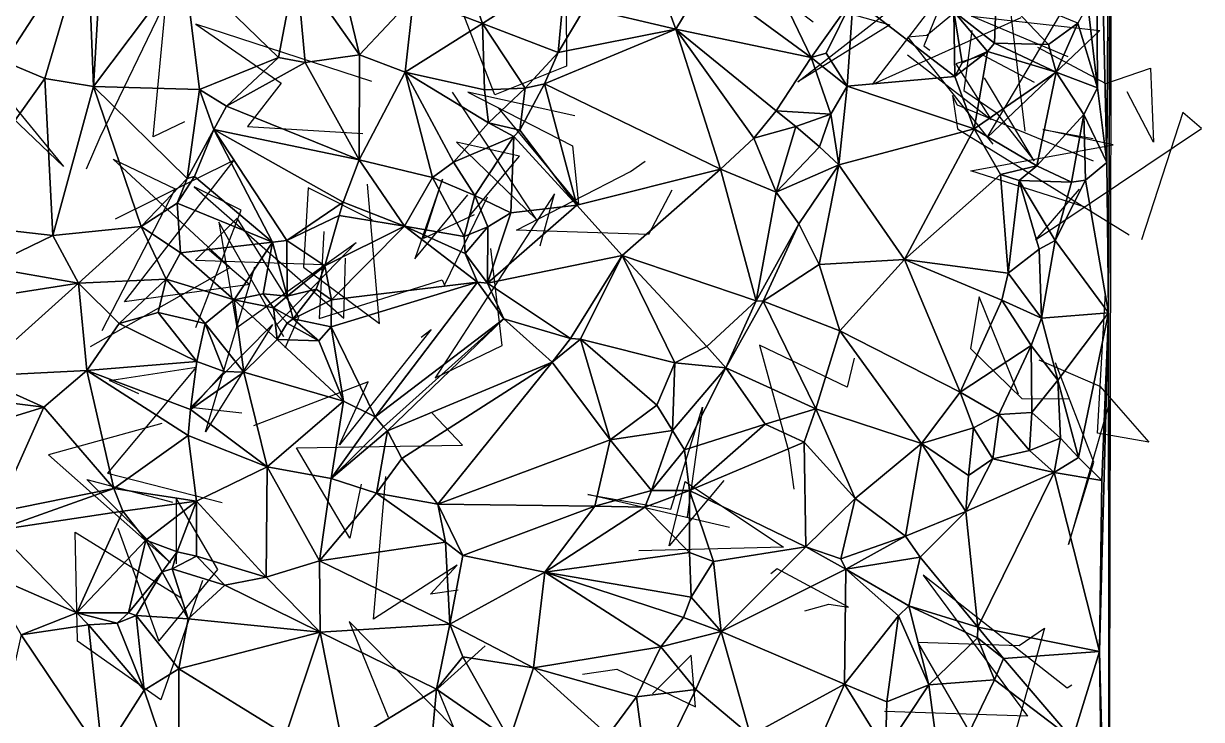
# Model space of a CAD drawing. Header units: metres. Extents: x -15.8 to 15.9, y -15.8 to 15.8.
# Drawn here: x 3.51 to 15.92, y -8.77 to -1.45 of the extents above; entities that cross this region are included whole.
import ezdxf

# ---------------------------------------------------------------- set-up
doc = ezdxf.new("R2010")
doc.units = ezdxf.units.M
doc.layers.add('CRACKS', color=1, linetype='Continuous')
doc.layers.add('STREET_MESH', color=7, linetype='Continuous')

msp = doc.modelspace()

# ---------------------------------------------------------------- linework, layer by layer
at = {"layer": 'CRACKS'}
for points in [[(9.225, -0.56, 0.1), (9.234, -1.893, 0.1), (8.478, -2.198, 0.1), (7.819, -0.507, 0.1), (8.058, -0.322, 0.1)], [(13.73, -2.715, 0.1), (12.83, -1.584, 0.1), (13.029, -1.568, 0.1), (13.858, -0.88, 0.1), (14.064, -2.579, 0.1)], [(2.964, -1.143, 0.1), (4.076, -1.06, 0.1), (2.743, -1.507, 0.1), (3.932, -2.951, 0.1), (2.774, -1.849, 0.1)], [(11.833, -1.43, 0.1), (11.412, -1.113, 0.1), (12.642, -1.458, 0.1), (11.672, -2.06, 0.1), (12.978, -1.037, 0.1)], [(14.021, -1.387, 0.1), (12.457, -2.088, 0.1), (13.258, -1.042, 0.1), (12.998, -1.679, 0.1), (13.061, -1.726, 0.1)], [(5.208, -2.481, 0.1), (4.878, -2.637, 0.1), (5.014, -1.196, 0.1), (4.316, -2.646, 0.1), (4.171, -2.979, 0.1)], [(14.518, -1.798, 0.1), (13.5, -1.369, 0.1), (14.854, -1.518, 0.1), (13.666, -2.647, 0.1), (14.444, -1.341, 0.1)], [(7.18, -2.057, 0.1), (5.328, -1.453, 0.1), (6.225, -2.072, 0.1), (5.87, -2.529, 0.1), (7.086, -2.602, 0.1)], [(13.504, -1.52, 0.1), (13.419, -2.152, 0.1), (13.762, -2.383, 0.1), (14.162, -2.89, 0.1), (13.639, -2.018, 0.1)], [(14.195, -1.693, 0.1), (14.916, -2.077, 0.1), (15.386, -1.915, 0.1), (15.419, -2.694, 0.1), (15.141, -2.166, 0.1)], [(14.164, -2.068, 0.1), (13.62, -1.777, 0.1), (13.335, -1.871, 0.1), (13.71, -2.458, 0.1), (12.827, -1.777, 0.1)], [(8.205, -3.48, 0.1), (8.739, -2.843, 0.1), (8.072, -2.694, 0.1), (8.915, -3.508, 0.1), (8.031, -2.169, 0.1)], [(9.322, -2.416, 0.1), (8.193, -2.169, 0.1), (9.297, -2.735, 0.1), (9.359, -3.347, 0.1), (8.519, -2.337, 0.1)], [(14.786, -2.894, 0.1), (13.352, -2.304, 0.1), (13.301, -2.204, 0.1), (13.352, -2.553, 0.1), (15.161, -3.669, 0.1)], [(14.637, -3.191, 0.1), (14.176, -3.722, 0.1), (15.924, -2.551, 0.1), (15.727, -2.381, 0.1), (15.293, -3.722, 0.1)], [(14.698, -3.379, 0.1), (13.495, -2.997, 0.1), (14.995, -2.724, 0.1), (14.254, -2.563, 0.1), (14.783, -2.656, 0.1)], [(4.217, -4.845, 0.1), (5.687, -4.016, 0.1), (4.454, -2.873, 0.1), (5.11, -3.187, 0.1), (4.336, -4.682, 0.1)], [(5.47, -3.831, 0.1), (5.894, -4.192, 0.1), (4.576, -4.375, 0.1), (5.732, -2.885, 0.1), (4.475, -3.507, 0.1)], [(10.342, -3.2, 0.1), (10.097, -3.666, 0.1), (8.705, -3.623, 0.1), (9.906, -3.003, 0.1), (10.061, -2.894, 0.1)], [(8.261, -3.459, 0.1), (7.725, -3.708, 0.1), (7.926, -3.086, 0.1), (7.636, -3.922, 0.1), (8.194, -3.248, 0.1)], [(5.327, -4.646, 0.1), (5.804, -3.411, 0.1), (5.308, -3.166, 0.1), (6.887, -4.547, 0.1), (6.905, -3.917, 0.1)], [(7.187, -3.517, 0.1), (6.51, -3.175, 0.1), (6.461, -4.01, 0.1), (7.261, -4.603, 0.1), (7.136, -3.138, 0.1)], [(6.674, -3.634, 0.1), (6.626, -4.553, 0.1), (7.921, -4.145, 0.1), (7.946, -4.201, 0.1), (8.399, -3.27, 0.1)], [(8.955, -3.788, 0.1), (9.106, -3.238, 0.1), (7.85, -5.177, 0.1), (8.555, -4.836, 0.1), (8.435, -3.813, 0.1)], [(6.269, -4.86, 0.1), (6.412, -4.537, 0.1), (5.763, -3.494, 0.1), (5.322, -3.939, 0.1), (6.668, -3.984, 0.1)], [(6.252, -4.745, 0.1), (5.568, -3.539, 0.1), (5.76, -4.646, 0.1), (7.016, -3.753, 0.1), (6.181, -4.614, 0.1)], [(5.812, -5.55, 0.1), (5.269, -5.488, 0.1), (6.136, -4.614, 0.1), (5.427, -5.745, 0.1), (5.949, -4.007, 0.1)], [(13.997, -5.347, 0.1), (13.583, -4.324, 0.1), (13.491, -4.866, 0.1), (14.032, -5.394, 0.1), (14.53, -5.398, 0.1)], [(14.211, -4.986, 0.1), (14.853, -5.266, 0.1), (15.369, -5.853, 0.1), (14.83, -5.758, 0.1), (14.913, -4.282, 0.1)], [(7.701, -4.747, 0.1), (7.807, -4.669, 0.1), (6.839, -5.881, 0.1), (7.144, -5.218, 0.1), (5.934, -5.683, 0.1)], [(12.266, -4.969, 0.1), (12.189, -5.274, 0.1), (11.267, -4.833, 0.1), (11.573, -5.946, 0.1), (11.627, -6.35, 0.1)], [(4.727, -5.346, 0.1), (4.416, -5.205, 0.1), (5.331, -5.063, 0.1), (4.397, -6.18, 0.1), (5.603, -6.488, 0.1)], [(14.957, -6.405, 0.1), (14.963, -5.408, 0.1), (14.522, -6.932, 0.1), (14.792, -6.065, 0.1), (14.386, -5.02, 0.1)], [(7.07, -6.295, 0.1), (6.949, -6.865, 0.1), (6.388, -5.913, 0.1), (8.138, -5.887, 0.1), (7.818, -5.55, 0.1)], [(10.951, -6.754, 0.1), (9.458, -6.404, 0.1), (10.331, -6.561, 0.1), (10.667, -5.486, 0.1), (10.504, -6.639, 0.1)], [(4.969, -5.657, 0.1), (3.775, -5.988, 0.1), (5.058, -7.123, 0.1), (4.177, -6.248, 0.1), (5.081, -6.485, 0.1)], [(8.09, -7.414, 0.1), (7.801, -7.456, 0.1), (8.081, -7.15, 0.1), (7.199, -7.718, 0.1), (7.329, -6.215, 0.1)], [(10.892, -6.257, 0.1), (10.316, -6.946, 0.1), (10.484, -6.269, 0.1), (11.518, -6.96, 0.1), (9.996, -7, 0.1)], [(4.504, -6.758, 0.1), (4.936, -7.951, 0.1), (5.558, -7.194, 0.1), (5.12, -6.445, 0.1), (5.12, -7.136, 0.1)], [(5.397, -7.312, 0.1), (4.959, -8.567, 0.1), (4.078, -7.95, 0.1), (4.054, -6.801, 0.1), (5.168, -7.49, 0.1)], [(11.745, -7.63, 0.1), (11.999, -7.561, 0.1), (12.204, -7.591, 0.1), (11.454, -7.189, 0.1), (11.386, -7.239, 0.1)], [(14.557, -8.414, 0.1), (14.508, -8.443, 0.1), (12.991, -7.254, 0.1), (14.091, -8.74, 0.1), (12.583, -8.692, 0.1)], [(8.376, -7.998, 0.1), (7.874, -8.452, 0.1), (8.043, -8.86, 0.1), (6.944, -7.743, 0.1), (7.354, -8.749, 0.1)], [(13.533, -8.992, 0.1), (12.937, -7.959, 0.1), (14.003, -7.995, 0.1), (14.271, -7.812, 0.1), (13.892, -9.168, 0.1)], [(9.4, -8.298, 0.1), (9.763, -8.245, 0.1), (10.593, -8.64, 0.1), (10.548, -8.098, 0.1), (10.138, -8.505, 0.1)]]:
    msp.add_polyline3d(points, dxfattribs=at)
at = {"layer": 'STREET_MESH'}
for points in [[(14.802, 2.528), (14.926, -2.909), (14.99, 6.306)], [(14.926, -2.909), (14.945, -4.492), (14.99, 6.306)], [(14.945, -4.492), (14.953, -11.964), (14.99, 6.306)], [(14.828, -2.121), (14.802, 2.528), (14.728, -1.251)], [(14.802, 2.528), (14.828, -2.121), (14.926, -2.909)], [(4.185, -0.493), (3.179, -0.573), (3.309, -1.846)], [(3.735, -2.024), (4.185, -0.493), (3.309, -1.846)], [(4.185, -0.493), (3.735, -2.024), (4.247, -2.11)], [(4.343, -0.486), (4.185, -0.493), (4.247, -2.11)], [(4.343, -0.486), (4.247, -2.11), (5.205, -0.838)], [(6.384, -0.826), (7.051, -1.775), (6.749, -0.518)], [(7.051, -1.775), (7.621, -1.168), (6.749, -0.518)], [(5.205, -0.838), (4.247, -2.11), (5.366, -2.141)], [(6.197, -1.805), (6.384, -0.826), (5.205, -0.838)], [(6.197, -1.805), (5.205, -0.838), (5.366, -2.141)], [(6.384, -0.826), (6.197, -1.805), (6.479, -1.857)], [(7.051, -1.775), (6.384, -0.826), (6.479, -1.857)], [(11.81, -1.805), (11.359, -0.859), (10.696, -0.987)], [(11.81, -1.805), (12.255, -1.179), (11.359, -0.859)], [(9.224, -0.88), (8.278, -1.244), (8.348, -1.447)], [(9.145, -1.752), (9.224, -0.88), (8.348, -1.447)], [(9.145, -1.752), (9.427, -1.28), (9.224, -0.88)], [(10.281, -1.222), (10.384, -1.505), (10.696, -0.987)], [(10.384, -1.505), (11.81, -1.805), (10.696, -0.987)], [(13.316, -1.318), (13.745, -1.654), (13.765, -1.088)], [(13.745, -1.654), (14.314, -1.666), (13.765, -1.088)], [(14.314, -1.666), (14.623, -1.442), (13.765, -1.088)], [(7.051, -1.775), (7.531, -1.958), (7.621, -1.168)], [(7.621, -1.168), (7.531, -1.958), (8.348, -1.447)], [(8.278, -1.244), (7.621, -1.168), (8.348, -1.447)], [(9.427, -1.28), (10.384, -1.505), (10.281, -1.222)], [(12.255, -1.179), (11.81, -1.805), (11.968, -1.756)], [(12.255, -1.179), (11.968, -1.756), (12.189, -2.104)], [(13.326, -2.002), (12.255, -1.179), (12.189, -2.104)], [(12.255, -1.179), (13.326, -2.002), (13.316, -1.318)], [(10.384, -1.505), (9.427, -1.28), (9.145, -1.752)], [(13.745, -1.654), (13.316, -1.318), (13.671, -1.74)], [(13.316, -1.318), (13.402, -1.859), (13.671, -1.74)], [(13.326, -2.002), (13.402, -1.859), (13.316, -1.318)], [(14.623, -1.442), (14.828, -2.121), (14.728, -1.251)], [(7.531, -1.958), (8.37, -2.145), (8.348, -1.447)], [(8.37, -2.145), (8.796, -2.126), (8.348, -1.447)], [(8.796, -2.126), (9.145, -1.752), (8.348, -1.447)], [(14.623, -1.442), (14.314, -1.666), (14.394, -1.959)], [(14.828, -2.121), (14.623, -1.442), (14.394, -1.959)], [(10.384, -1.505), (9, -2.081), (10.856, -2.978)], [(9, -2.081), (10.384, -1.505), (9.145, -1.752)], [(11.206, -2.652), (10.384, -1.505), (10.856, -2.978)], [(10.384, -1.505), (11.206, -2.652), (11.444, -2.365)], [(11.81, -1.805), (10.384, -1.505), (11.444, -2.365)], [(13.745, -1.654), (13.671, -1.74), (14.394, -1.959)], [(14.314, -1.666), (13.745, -1.654), (14.394, -1.959)], [(2.651, -3.545), (3.735, -2.024), (3.309, -1.846)], [(5.651, -2.315), (6.197, -1.805), (5.366, -2.141)], [(6.197, -1.805), (5.651, -2.315), (6.479, -1.857)], [(6.479, -1.857), (5.651, -2.315), (7.048, -2.881)], [(7.051, -1.775), (6.479, -1.857), (7.048, -2.881)], [(7.531, -1.958), (7.051, -1.775), (7.048, -2.881)], [(8.796, -2.126), (9, -2.081), (9.145, -1.752)], [(12.017, -2.401), (11.81, -1.805), (11.444, -2.365)], [(11.968, -1.756), (11.81, -1.805), (12.189, -2.104)], [(11.81, -1.805), (12.017, -2.401), (12.189, -2.104)], [(13.671, -1.74), (13.326, -2.002), (13.528, -2.553)], [(13.402, -1.859), (13.326, -2.002), (13.671, -1.74)], [(14.394, -1.959), (13.671, -1.74), (13.528, -2.553)], [(7.82, -3.067), (7.531, -1.958), (7.048, -2.881)], [(8.37, -2.145), (7.531, -1.958), (8.41, -2.492)], [(7.531, -1.958), (8.041, -2.904), (8.41, -2.492)], [(8.041, -2.904), (7.531, -1.958), (7.82, -3.067)], [(14.19, -2.944), (14.394, -1.959), (13.528, -2.553)], [(14.19, -2.944), (14.684, -2.402), (14.394, -1.959)], [(14.684, -2.402), (14.828, -2.121), (14.394, -1.959)], [(3.735, -2.024), (2.651, -3.545), (3.82, -3.676)], [(4.247, -2.11), (3.735, -2.024), (3.82, -3.676)], [(4.75, -3.584), (4.247, -2.11), (3.82, -3.676)], [(4.247, -2.11), (5.236, -3.076), (5.366, -2.141)], [(5.236, -3.076), (4.247, -2.11), (4.75, -3.584)], [(9, -2.081), (8.74, -2.568), (9.343, -3.359)], [(8.796, -2.126), (8.74, -2.568), (9, -2.081)], [(9, -2.081), (9.343, -3.359), (10.856, -2.978)], [(12.017, -2.401), (12.104, -2.935), (12.189, -2.104)], [(12.189, -2.104), (12.104, -2.935), (13.528, -2.553)], [(13.326, -2.002), (12.189, -2.104), (13.528, -2.553)], [(5.236, -3.076), (5.515, -2.56), (5.366, -2.141)], [(5.515, -2.56), (5.651, -2.315), (5.366, -2.141)], [(8.796, -2.126), (8.37, -2.145), (8.41, -2.492)], [(8.74, -2.568), (8.796, -2.126), (8.41, -2.492)], [(14.828, -2.121), (14.684, -2.402), (14.926, -2.909)], [(5.651, -2.315), (5.515, -2.56), (7.048, -2.881)], [(11.206, -2.652), (11.649, -2.531), (11.444, -2.365)], [(11.649, -2.531), (12.017, -2.401), (11.444, -2.365)], [(11.649, -2.531), (11.898, -2.744), (12.017, -2.401)], [(12.017, -2.401), (11.898, -2.744), (12.104, -2.935)], [(14.19, -2.944), (14.555, -3.115), (14.684, -2.402)], [(14.555, -3.115), (14.703, -3.094), (14.684, -2.402)], [(14.684, -2.402), (14.703, -3.094), (14.926, -2.909)], [(5.515, -2.56), (5.236, -3.076), (5.311, -3.057)], [(5.515, -2.56), (5.311, -3.057), (6.134, -3.749)], [(5.515, -2.56), (6.879, -3.325), (7.048, -2.881)], [(6.284, -3.731), (5.515, -2.56), (6.134, -3.749)], [(5.515, -2.56), (6.284, -3.731), (6.879, -3.325)], [(8.041, -2.904), (8.679, -2.635), (8.41, -2.492)], [(8.679, -2.635), (8.74, -2.568), (8.41, -2.492)], [(8.74, -2.568), (8.679, -2.635), (9.343, -3.359)], [(11.441, -3.222), (11.649, -2.531), (11.206, -2.652)], [(11.441, -3.222), (11.898, -2.744), (11.649, -2.531)], [(12.104, -2.935), (12.796, -3.929), (13.528, -2.553)], [(12.796, -3.929), (13.806, -3.036), (13.528, -2.553)], [(13.806, -3.036), (14.19, -2.944), (13.528, -2.553)], [(8.679, -2.635), (8.041, -2.904), (8.267, -3.255)], [(8.679, -2.635), (8.267, -3.255), (8.647, -3.44)], [(8.679, -2.635), (8.647, -3.44), (9.343, -3.359)], [(11.441, -3.222), (11.206, -2.652), (10.856, -2.978)], [(11.898, -2.744), (11.441, -3.222), (12.104, -2.935)], [(6.879, -3.325), (7.527, -3.578), (7.048, -2.881)], [(7.527, -3.578), (7.82, -3.067), (7.048, -2.881)], [(8.267, -3.255), (8.041, -2.904), (7.82, -3.067)], [(10.856, -2.978), (9.343, -3.359), (9.82, -3.89)], [(11.233, -4.365), (10.856, -2.978), (9.82, -3.89)], [(11.233, -4.365), (11.441, -3.222), (10.856, -2.978)], [(11.441, -3.222), (11.68, -3.554), (12.104, -2.935)], [(11.68, -3.554), (11.894, -3.982), (12.104, -2.935)], [(12.104, -2.935), (11.894, -3.982), (12.796, -3.929)], [(14.19, -2.944), (13.806, -3.036), (14.002, -3.098)], [(14.555, -3.115), (14.19, -2.944), (14.002, -3.098)], [(14.703, -3.094), (14.945, -4.492), (14.926, -2.909)], [(5.236, -3.076), (4.75, -3.584), (5.13, -3.336)], [(6.134, -3.749), (5.311, -3.057), (5.13, -3.336)], [(5.311, -3.057), (5.236, -3.076), (5.13, -3.336)], [(7.527, -3.578), (8.155, -3.688), (7.82, -3.067)], [(8.155, -3.688), (8.267, -3.255), (7.82, -3.067)], [(13.806, -3.036), (12.796, -3.929), (13.886, -4.075)], [(14.002, -3.098), (13.806, -3.036), (13.886, -4.075)], [(14.213, -3.821), (14.002, -3.098), (13.886, -4.075)], [(14.213, -3.821), (14.384, -3.729), (14.002, -3.098)], [(14.384, -3.729), (14.555, -3.115), (14.002, -3.098)], [(14.703, -3.094), (14.384, -3.729), (14.945, -4.492)], [(14.703, -3.094), (14.555, -3.115), (14.384, -3.729)], [(11.68, -3.554), (11.441, -3.222), (11.233, -4.365)], [(4.75, -3.584), (5.163, -3.862), (5.13, -3.336)], [(5.163, -3.862), (6.134, -3.749), (5.13, -3.336)], [(6.879, -3.325), (6.284, -3.731), (6.836, -3.466)], [(6.879, -3.325), (6.836, -3.466), (7.527, -3.578)], [(8.267, -3.255), (8.155, -3.688), (8.404, -3.588)], [(8.647, -3.44), (8.267, -3.255), (8.404, -3.588)], [(6.836, -3.466), (6.284, -3.731), (6.685, -3.998)], [(7.527, -3.578), (6.836, -3.466), (6.685, -3.998)], [(9.343, -3.359), (8.4, -4.18), (9.82, -3.89)], [(9.343, -3.359), (8.647, -3.44), (8.4, -4.18)], [(8.647, -3.44), (8.404, -3.588), (8.4, -4.18)], [(2.651, -3.545), (3.126, -4.01), (3.82, -3.676)], [(4.089, -4.178), (4.75, -3.584), (3.82, -3.676)], [(4.089, -4.178), (5.013, -4.136), (4.75, -3.584)], [(5.013, -4.136), (5.163, -3.862), (4.75, -3.584)], [(6.755, -4.356), (7.527, -3.578), (6.685, -3.998)], [(7.527, -3.578), (6.755, -4.356), (8.296, -4.169)], [(8.164, -3.867), (7.527, -3.578), (8.296, -4.169)], [(8.164, -3.867), (8.155, -3.688), (7.527, -3.578)], [(8.155, -3.688), (8.164, -3.867), (8.404, -3.588)], [(8.404, -3.588), (8.164, -3.867), (8.4, -4.18)], [(11.304, -4.368), (11.68, -3.554), (11.233, -4.365)], [(11.894, -3.982), (11.68, -3.554), (11.304, -4.368)], [(3.126, -4.01), (4.089, -4.178), (3.82, -3.676)], [(6.134, -3.749), (5.163, -3.862), (5.731, -4.356)], [(6.035, -4.292), (6.134, -3.749), (5.731, -4.356)], [(6.035, -4.292), (6.288, -4.318), (6.134, -3.749)], [(6.288, -4.318), (6.284, -3.731), (6.134, -3.749)], [(6.284, -3.731), (6.288, -4.318), (6.685, -3.998)], [(14.238, -4.548), (14.213, -3.821), (13.886, -4.075)], [(14.213, -3.821), (14.238, -4.548), (14.384, -3.729)], [(14.384, -3.729), (14.238, -4.548), (14.945, -4.492)], [(5.163, -3.862), (5.013, -4.136), (5.731, -4.356)], [(8.4, -4.18), (8.164, -3.867), (8.296, -4.169)], [(8.4, -4.18), (9.275, -4.763), (9.82, -3.89)], [(9.275, -4.763), (9.379, -4.768), (9.82, -3.89)], [(9.379, -4.768), (10.375, -5.02), (9.82, -3.89)], [(10.375, -5.02), (10.71, -4.845), (9.82, -3.89)], [(10.71, -4.845), (11.233, -4.365), (9.82, -3.89)], [(11.894, -3.982), (12.113, -4.682), (12.796, -3.929)], [(12.796, -3.929), (12.113, -4.682), (13.381, -5.326)], [(13.821, -4.357), (12.796, -3.929), (13.381, -5.326)], [(12.796, -3.929), (13.821, -4.357), (13.886, -4.075)], [(4.089, -4.178), (3.126, -4.01), (2.879, -4.37)], [(6.288, -4.318), (6.595, -4.244), (6.685, -3.998)], [(6.595, -4.244), (6.755, -4.356), (6.685, -3.998)], [(11.894, -3.982), (11.304, -4.368), (12.113, -4.682)], [(13.821, -4.357), (14.238, -4.548), (13.886, -4.075)], [(2.997, -5.159), (4.089, -4.178), (2.879, -4.37)], [(4.089, -4.178), (2.997, -5.159), (4.178, -5.101)], [(5.013, -4.136), (4.089, -4.178), (4.519, -4.604)], [(4.089, -4.178), (4.178, -5.101), (4.519, -4.604)], [(4.929, -4.49), (5.013, -4.136), (4.519, -4.604)], [(4.929, -4.49), (5.426, -4.603), (5.013, -4.136)], [(5.013, -4.136), (5.426, -4.603), (5.731, -4.356)], [(6.752, -4.64), (7.218, -5.588), (8.296, -4.169)], [(6.755, -4.356), (6.752, -4.64), (8.296, -4.169)], [(7.218, -5.588), (8.574, -4.554), (8.296, -4.169)], [(8.574, -4.554), (8.4, -4.18), (8.296, -4.169)], [(8.574, -4.554), (9.275, -4.763), (8.4, -4.18)], [(6.144, -4.438), (6.035, -4.292), (5.731, -4.356)], [(6.035, -4.292), (6.144, -4.438), (6.288, -4.318)], [(6.144, -4.438), (6.352, -4.556), (6.288, -4.318)], [(6.352, -4.556), (6.595, -4.244), (6.288, -4.318)], [(6.595, -4.244), (6.352, -4.556), (6.755, -4.356)], [(5.731, -4.356), (5.426, -4.603), (5.832, -5.117)], [(6.182, -4.773), (5.731, -4.356), (5.832, -5.117)], [(6.182, -4.773), (6.144, -4.438), (5.731, -4.356)], [(6.29, -4.602), (6.144, -4.438), (6.182, -4.773)], [(6.144, -4.438), (6.29, -4.602), (6.352, -4.556)], [(6.352, -4.556), (6.752, -4.64), (6.755, -4.356)], [(11.233, -4.365), (10.71, -4.845), (10.911, -5.073)], [(11.304, -4.368), (11.233, -4.365), (10.911, -5.073)], [(11.304, -4.368), (10.911, -5.073), (11.862, -5.502)], [(12.113, -4.682), (11.304, -4.368), (11.862, -5.502)], [(14.129, -4.837), (13.821, -4.357), (13.381, -5.326)], [(13.821, -4.357), (14.129, -4.837), (14.238, -4.548)], [(4.929, -4.49), (4.519, -4.604), (5.337, -5.004)], [(5.426, -4.603), (4.929, -4.49), (5.337, -5.004)], [(6.352, -4.556), (6.29, -4.602), (6.624, -4.786)], [(6.752, -4.64), (6.352, -4.556), (6.624, -4.786)], [(7.218, -5.588), (7.304, -5.692), (8.574, -4.554)], [(7.304, -5.692), (7.347, -5.735), (8.574, -4.554)], [(7.347, -5.735), (9.08, -5.012), (8.574, -4.554)], [(9.08, -5.012), (9.275, -4.763), (8.574, -4.554)], [(14.238, -4.548), (14.129, -4.837), (14.412, -5.201)], [(14.238, -4.548), (14.412, -5.201), (14.945, -4.492)], [(14.412, -5.201), (14.629, -6.014), (14.945, -4.492)], [(14.945, -4.492), (14.629, -6.014), (14.874, -6.256)], [(14.85, -8.058), (14.945, -4.492), (14.874, -6.256)], [(14.953, -11.964), (14.945, -4.492), (14.85, -8.058)], [(4.519, -4.604), (4.178, -5.101), (5.337, -5.004)], [(5.625, -5.111), (5.426, -4.603), (5.337, -5.004)], [(5.426, -4.603), (5.625, -5.111), (5.832, -5.117)], [(6.29, -4.602), (6.182, -4.773), (6.624, -4.786)], [(6.884, -5.421), (6.752, -4.64), (6.624, -4.786)], [(6.752, -4.64), (6.884, -5.421), (7.218, -5.588)], [(12.974, -5.867), (12.113, -4.682), (11.862, -5.502)], [(12.113, -4.682), (12.974, -5.867), (13.381, -5.326)], [(6.884, -5.421), (6.182, -4.773), (5.832, -5.117)], [(6.182, -4.773), (6.884, -5.421), (6.624, -4.786)], [(9.08, -5.012), (9.379, -4.768), (9.275, -4.763)], [(9.379, -4.768), (9.08, -5.012), (9.694, -5.831)], [(9.379, -4.768), (10.183, -5.464), (10.375, -5.02)], [(9.379, -4.768), (9.694, -5.831), (10.183, -5.464)], [(13.79, -5.564), (14.129, -4.837), (13.381, -5.326)], [(14.129, -4.837), (13.79, -5.564), (14.137, -5.541)], [(14.129, -4.837), (14.137, -5.541), (14.412, -5.201)], [(10.911, -5.073), (10.71, -4.845), (10.375, -5.02)], [(4.178, -5.101), (5.269, -5.511), (5.337, -5.004)], [(5.269, -5.511), (5.625, -5.111), (5.337, -5.004)], [(9.08, -5.012), (7.347, -5.735), (7.496, -6.026)], [(9.08, -5.012), (7.496, -6.026), (7.875, -6.507)], [(9.694, -5.831), (9.08, -5.012), (7.875, -6.507)], [(10.183, -5.464), (10.349, -5.73), (10.375, -5.02)], [(10.349, -5.73), (10.911, -5.073), (10.375, -5.02)], [(10.349, -5.73), (10.478, -5.936), (10.911, -5.073)], [(10.911, -5.073), (10.478, -5.936), (11.328, -5.666)], [(10.911, -5.073), (11.328, -5.666), (11.862, -5.502)], [(2.997, -5.159), (2.852, -5.378), (3.726, -5.484)], [(4.178, -5.101), (2.997, -5.159), (3.726, -5.484)], [(4.462, -6.341), (4.178, -5.101), (3.726, -5.484)], [(4.178, -5.101), (4.462, -6.341), (5.245, -5.783)], [(5.269, -5.511), (4.178, -5.101), (5.245, -5.783)], [(5.625, -5.111), (5.269, -5.511), (5.832, -5.117)], [(5.832, -5.117), (5.269, -5.511), (6.078, -6.114)], [(6.884, -5.421), (5.832, -5.117), (6.078, -6.114)], [(14.137, -5.541), (14.44, -5.811), (14.412, -5.201)], [(14.412, -5.201), (14.44, -5.811), (14.629, -6.014)], [(12.974, -5.867), (13.522, -5.702), (13.381, -5.326)], [(13.522, -5.702), (13.79, -5.564), (13.381, -5.326)], [(2.852, -5.378), (2.628, -5.822), (3.726, -5.484)], [(6.752, -6.238), (6.884, -5.421), (6.078, -6.114)], [(6.884, -5.421), (6.752, -6.238), (7.218, -5.588)], [(2.628, -5.822), (3.228, -6.591), (3.726, -5.484)], [(3.228, -6.591), (4.462, -6.341), (3.726, -5.484)], [(5.269, -5.511), (5.245, -5.783), (6.078, -6.114)], [(9.694, -5.831), (10.349, -5.73), (10.183, -5.464)], [(11.328, -5.666), (11.738, -5.853), (11.862, -5.502)], [(11.738, -5.853), (12.274, -6.447), (11.862, -5.502)], [(12.274, -6.447), (12.974, -5.867), (11.862, -5.502)], [(13.725, -6.03), (13.79, -5.564), (13.522, -5.702)], [(13.79, -5.564), (13.725, -6.03), (14.111, -5.942)], [(14.137, -5.541), (13.79, -5.564), (14.111, -5.942)], [(14.44, -5.811), (14.137, -5.541), (14.111, -5.942)], [(6.752, -6.238), (7.304, -5.692), (7.218, -5.588)], [(7.304, -5.692), (6.752, -6.238), (7.347, -5.735)], [(10.478, -5.936), (10.53, -6.362), (11.328, -5.666)], [(10.53, -6.362), (11.738, -5.853), (11.328, -5.666)], [(13.469, -6.206), (13.522, -5.702), (12.974, -5.867)], [(13.469, -6.206), (13.725, -6.03), (13.522, -5.702)], [(4.462, -6.341), (5.334, -6.474), (5.245, -5.783)], [(5.245, -5.783), (5.334, -6.474), (6.078, -6.114)], [(7.347, -5.735), (6.752, -6.238), (7.232, -6.392)], [(7.347, -5.735), (7.232, -6.392), (7.496, -6.026)], [(9.533, -6.528), (9.694, -5.831), (7.875, -6.507)], [(9.533, -6.528), (10.13, -6.362), (9.694, -5.831)], [(10.13, -6.362), (10.349, -5.73), (9.694, -5.831)], [(10.349, -5.73), (10.13, -6.362), (10.478, -5.936)], [(14.373, -6.172), (14.44, -5.811), (14.111, -5.942)], [(14.629, -6.014), (14.44, -5.811), (14.373, -6.172)], [(10.13, -6.362), (10.53, -6.362), (10.478, -5.936)], [(11.738, -5.853), (10.53, -6.362), (11.756, -6.958)], [(12.274, -6.447), (11.738, -5.853), (11.756, -6.958)], [(12.274, -6.447), (12.806, -6.843), (12.974, -5.867)], [(12.974, -5.867), (12.806, -6.843), (13.44, -6.584)], [(13.469, -6.206), (12.974, -5.867), (13.44, -6.584)], [(13.725, -6.03), (14.373, -6.172), (14.111, -5.942)], [(7.496, -6.026), (7.232, -6.392), (7.875, -6.507)], [(14.373, -6.172), (13.725, -6.03), (13.44, -6.584)], [(13.725, -6.03), (13.469, -6.206), (13.44, -6.584)], [(14.629, -6.014), (14.373, -6.172), (14.874, -6.256)], [(5.334, -6.474), (6.066, -7.277), (6.078, -6.114)], [(6.066, -7.277), (6.63, -7.102), (6.078, -6.114)], [(6.63, -7.102), (6.752, -6.238), (6.078, -6.114)], [(13.567, -7.801), (14.373, -6.172), (13.44, -6.584)], [(14.373, -6.172), (13.567, -7.801), (14.85, -8.058)], [(14.373, -6.172), (14.85, -8.058), (14.874, -6.256)], [(6.752, -6.238), (6.63, -7.102), (7.232, -6.392)], [(4.462, -6.341), (3.228, -6.591), (3.227, -6.781)], [(4.557, -6.582), (4.462, -6.341), (3.227, -6.781)], [(4.557, -6.582), (5.334, -6.474), (4.462, -6.341)], [(7.232, -6.392), (6.63, -7.102), (7.959, -6.907)], [(7.232, -6.392), (7.959, -6.907), (7.875, -6.507)], [(10.13, -6.362), (9.533, -6.528), (10.058, -6.54)], [(10.528, -7.016), (10.53, -6.362), (10.058, -6.54)], [(10.53, -6.362), (10.13, -6.362), (10.058, -6.54)], [(10.781, -7.111), (10.53, -6.362), (10.528, -7.016)], [(10.53, -6.362), (10.781, -7.111), (11.756, -6.958)], [(12.123, -7.082), (12.274, -6.447), (11.756, -6.958)], [(12.274, -6.447), (12.123, -7.082), (12.806, -6.843)], [(4.557, -6.582), (4.8, -6.887), (5.334, -6.474)], [(4.8, -6.887), (5.13, -7.008), (5.334, -6.474)], [(5.13, -7.008), (5.335, -7.053), (5.334, -6.474)], [(5.335, -7.053), (6.066, -7.277), (5.334, -6.474)], [(7.959, -6.907), (8.139, -7.049), (7.875, -6.507)], [(8.139, -7.049), (9.533, -6.528), (7.875, -6.507)], [(9.533, -6.528), (8.139, -7.049), (9.005, -7.224)], [(10.058, -6.54), (9.533, -6.528), (9.005, -7.224)], [(10.528, -7.016), (10.058, -6.54), (9.005, -7.224)], [(4.071, -7.652), (4.557, -6.582), (3.227, -6.781)], [(4.8, -6.887), (4.557, -6.582), (4.071, -7.652)], [(12.806, -6.843), (12.959, -7.064), (13.44, -6.584)], [(12.959, -7.064), (13.567, -7.801), (13.44, -6.584)], [(4.071, -7.652), (3.227, -6.781), (3.107, -7.229)], [(4.615, -7.652), (4.8, -6.887), (4.071, -7.652)], [(4.615, -7.652), (4.97, -7.218), (4.8, -6.887)], [(4.8, -6.887), (4.97, -7.218), (5.13, -7.008)], [(7.959, -6.907), (6.63, -7.102), (8.002, -7.769)], [(8.139, -7.049), (7.959, -6.907), (8.002, -7.769)], [(12.123, -7.082), (12.177, -7.193), (12.806, -6.843)], [(12.177, -7.193), (12.959, -7.064), (12.806, -6.843)], [(5.13, -7.008), (4.97, -7.218), (5.076, -7.188)], [(5.335, -7.053), (5.13, -7.008), (5.076, -7.188)], [(5.335, -7.053), (5.076, -7.188), (5.631, -7.36)], [(6.066, -7.277), (5.335, -7.053), (5.631, -7.36)], [(8.139, -7.049), (8.002, -7.769), (9.005, -7.224)], [(10.546, -7.486), (10.528, -7.016), (9.005, -7.224)], [(10.546, -7.486), (10.781, -7.111), (10.528, -7.016)], [(10.781, -7.111), (10.861, -7.847), (11.756, -6.958)], [(10.861, -7.847), (12.177, -7.193), (11.756, -6.958)], [(12.177, -7.193), (12.123, -7.082), (11.756, -6.958)], [(12.842, -7.576), (12.959, -7.064), (12.177, -7.193)], [(12.959, -7.064), (12.842, -7.576), (13.567, -7.801)], [(4.97, -7.218), (4.971, -7.221), (5.076, -7.188)], [(4.971, -7.221), (5.245, -7.716), (5.076, -7.188)], [(5.076, -7.188), (5.245, -7.716), (5.631, -7.36)], [(6.63, -7.102), (6.066, -7.277), (6.638, -7.855)], [(6.63, -7.102), (6.638, -7.855), (8.002, -7.769)], [(10.546, -7.486), (10.861, -7.847), (10.781, -7.111)], [(12.177, -7.193), (10.861, -7.847), (12.164, -8.404)], [(12.177, -7.193), (12.164, -8.404), (12.73, -7.682)], [(12.842, -7.576), (12.177, -7.193), (12.73, -7.682)], [(3.484, -7.882), (4.071, -7.652), (3.107, -7.229)], [(4.971, -7.221), (4.97, -7.218), (4.615, -7.652)], [(4.971, -7.221), (4.615, -7.652), (4.697, -7.68)], [(4.971, -7.221), (4.697, -7.68), (5.245, -7.716)], [(6.066, -7.277), (5.631, -7.36), (6.638, -7.855)], [(8.002, -7.769), (8.886, -8.229), (9.005, -7.224)], [(8.886, -8.229), (10.228, -8.011), (9.005, -7.224)], [(10.228, -8.011), (10.467, -7.701), (9.005, -7.224)], [(10.467, -7.701), (10.546, -7.486), (9.005, -7.224)], [(5.631, -7.36), (5.245, -7.716), (6.638, -7.855)], [(10.861, -7.847), (10.546, -7.486), (10.467, -7.701)], [(4.195, -7.777), (4.071, -7.652), (3.484, -7.882)], [(4.195, -7.777), (4.497, -7.761), (4.071, -7.652)], [(4.497, -7.761), (4.615, -7.652), (4.071, -7.652)], [(4.615, -7.652), (4.497, -7.761), (4.697, -7.68)], [(4.697, -7.68), (4.497, -7.761), (4.782, -8.465)], [(4.697, -7.68), (4.782, -8.465), (5.147, -8.242)], [(5.245, -7.716), (4.697, -7.68), (5.147, -8.242)], [(12.164, -8.404), (12.608, -8.589), (12.73, -7.682)], [(12.608, -8.589), (13.053, -8.409), (12.73, -7.682)], [(13.053, -8.409), (12.842, -7.576), (12.73, -7.682)], [(12.842, -7.576), (13.563, -7.914), (13.567, -7.801)], [(13.563, -7.914), (12.842, -7.576), (13.053, -8.409)], [(4.344, -9.157), (4.195, -7.777), (3.484, -7.882)], [(4.497, -7.761), (4.195, -7.777), (4.782, -8.465)], [(4.782, -8.465), (4.195, -7.777), (4.344, -9.157)], [(6.638, -7.855), (5.245, -7.716), (5.147, -8.242)], [(6.638, -7.855), (7.861, -8.456), (8.002, -7.769)], [(7.861, -8.456), (8.14, -8.114), (8.002, -7.769)], [(8.14, -8.114), (8.886, -8.229), (8.002, -7.769)], [(10.228, -8.011), (10.861, -7.847), (10.467, -7.701)], [(13.563, -7.914), (13.837, -8.132), (13.567, -7.801)], [(13.567, -7.801), (13.837, -8.132), (14.85, -8.058)], [(4.344, -9.157), (3.484, -7.882), (3.24, -8.971)], [(6.274, -8.936), (6.638, -7.855), (5.147, -8.242)], [(6.638, -7.855), (6.274, -8.936), (6.877, -9.06)], [(7.861, -8.456), (6.638, -7.855), (6.877, -9.06)], [(10.595, -8.46), (10.861, -7.847), (10.228, -8.011)], [(10.595, -8.46), (11.173, -8.944), (10.861, -7.847)], [(10.861, -7.847), (11.173, -8.944), (12.164, -8.404)], [(13.742, -8.356), (13.563, -7.914), (13.053, -8.409)], [(13.563, -7.914), (13.742, -8.356), (13.837, -8.132)], [(10.228, -8.011), (8.886, -8.229), (9.97, -8.536)], [(10.595, -8.46), (10.228, -8.011), (9.97, -8.536)], [(13.837, -8.132), (14.567, -8.982), (14.85, -8.058)], [(14.567, -8.982), (14.888, -10.806), (14.85, -8.058)], [(14.888, -10.806), (14.953, -11.964), (14.85, -8.058)], [(8.14, -8.114), (7.861, -8.456), (8.631, -8.99)], [(8.886, -8.229), (8.14, -8.114), (8.631, -8.99)], [(13.837, -8.132), (13.742, -8.356), (14.567, -8.982)], [(4.782, -8.465), (5.145, -9.533), (5.147, -8.242)], [(5.145, -9.533), (6.274, -8.936), (5.147, -8.242)], [(9.672, -8.941), (8.886, -8.229), (8.631, -8.99)], [(8.886, -8.229), (9.672, -8.941), (9.97, -8.536)], [(11.173, -8.944), (11.864, -9.081), (12.164, -8.404)], [(12.164, -8.404), (11.864, -9.081), (12.594, -9.098)], [(12.608, -8.589), (12.164, -8.404), (12.594, -9.098)], [(13.053, -8.409), (12.608, -8.589), (12.594, -9.098)], [(13.194, -9.495), (13.053, -8.409), (12.594, -9.098)], [(13.194, -9.495), (13.742, -8.356), (13.053, -8.409)], [(13.742, -8.356), (13.194, -9.495), (14.567, -8.982)], [(5.145, -9.533), (4.782, -8.465), (4.344, -9.157)], [(7.822, -8.916), (7.861, -8.456), (6.877, -9.06)], [(7.861, -8.456), (7.822, -8.916), (8.631, -8.99)], [(9.97, -8.536), (9.672, -8.941), (10.098, -9.479)], [(10.595, -8.46), (9.97, -8.536), (10.098, -9.479)], [(11.173, -8.944), (10.595, -8.46), (10.098, -9.479)]]:
    msp.add_3dface(points, dxfattribs=at)

doc.saveas('drawing.dxf')
